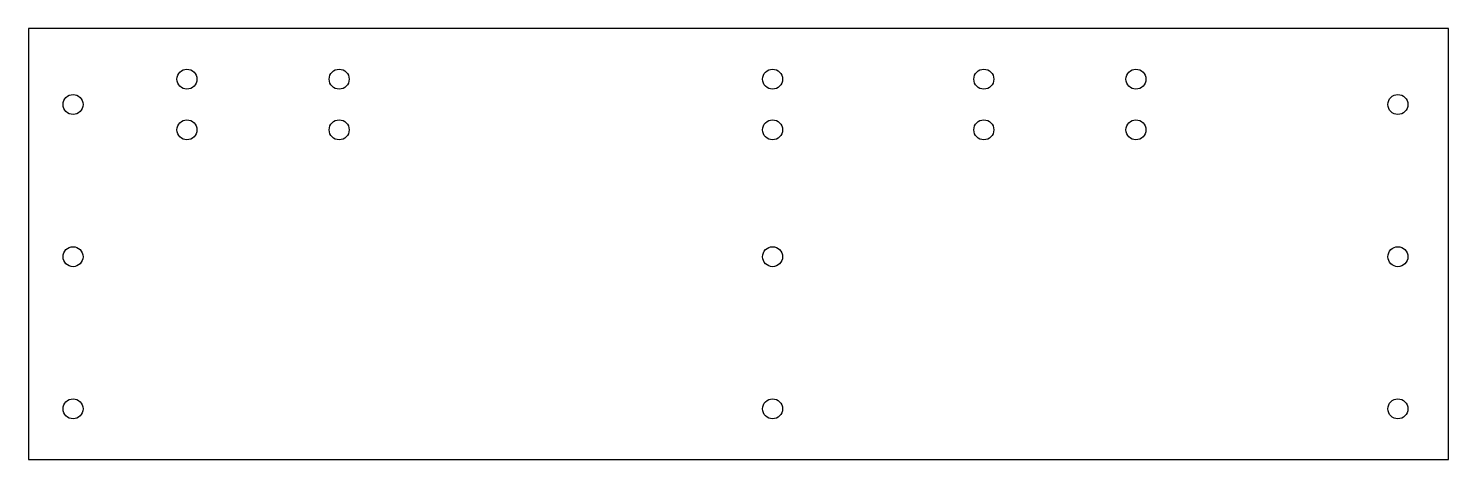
# Model space of a CAD drawing. Header units: millimetres. Extents: x -186 to 169, y -175 to -67.
import ezdxf

# ---------------------------------------------------------------- set-up
doc = ezdxf.new("R2010")
doc.units = ezdxf.units.MM
doc.layers.get('0').update_dxf_attribs({"linetype": 'CONTINUOUS'})

msp = doc.modelspace()

# ---------------------------------------------------------------- linework, layer by layer
msp.add_lwpolyline([(-186.33, -174.8), (169.27, -174.8), (169.27, -66.85), (-186.33, -66.85)], close=True)
for centre in [(-146.63, -79.55), (-108.53, -79.55), (0, -79.55), (52.89, -79.55), (90.99, -79.55), (-175.16, -85.9), (156.57, -85.9), (-146.63, -92.25), (-108.53, -92.25), (0, -92.25), (52.89, -92.25), (90.99, -92.25), (-175.16, -124), (0, -124), (156.57, -124), (-175.16, -162.1), (0, -162.1), (156.57, -162.1)]:
    msp.add_circle(centre, 2.5)

doc.saveas('drawing.dxf')
